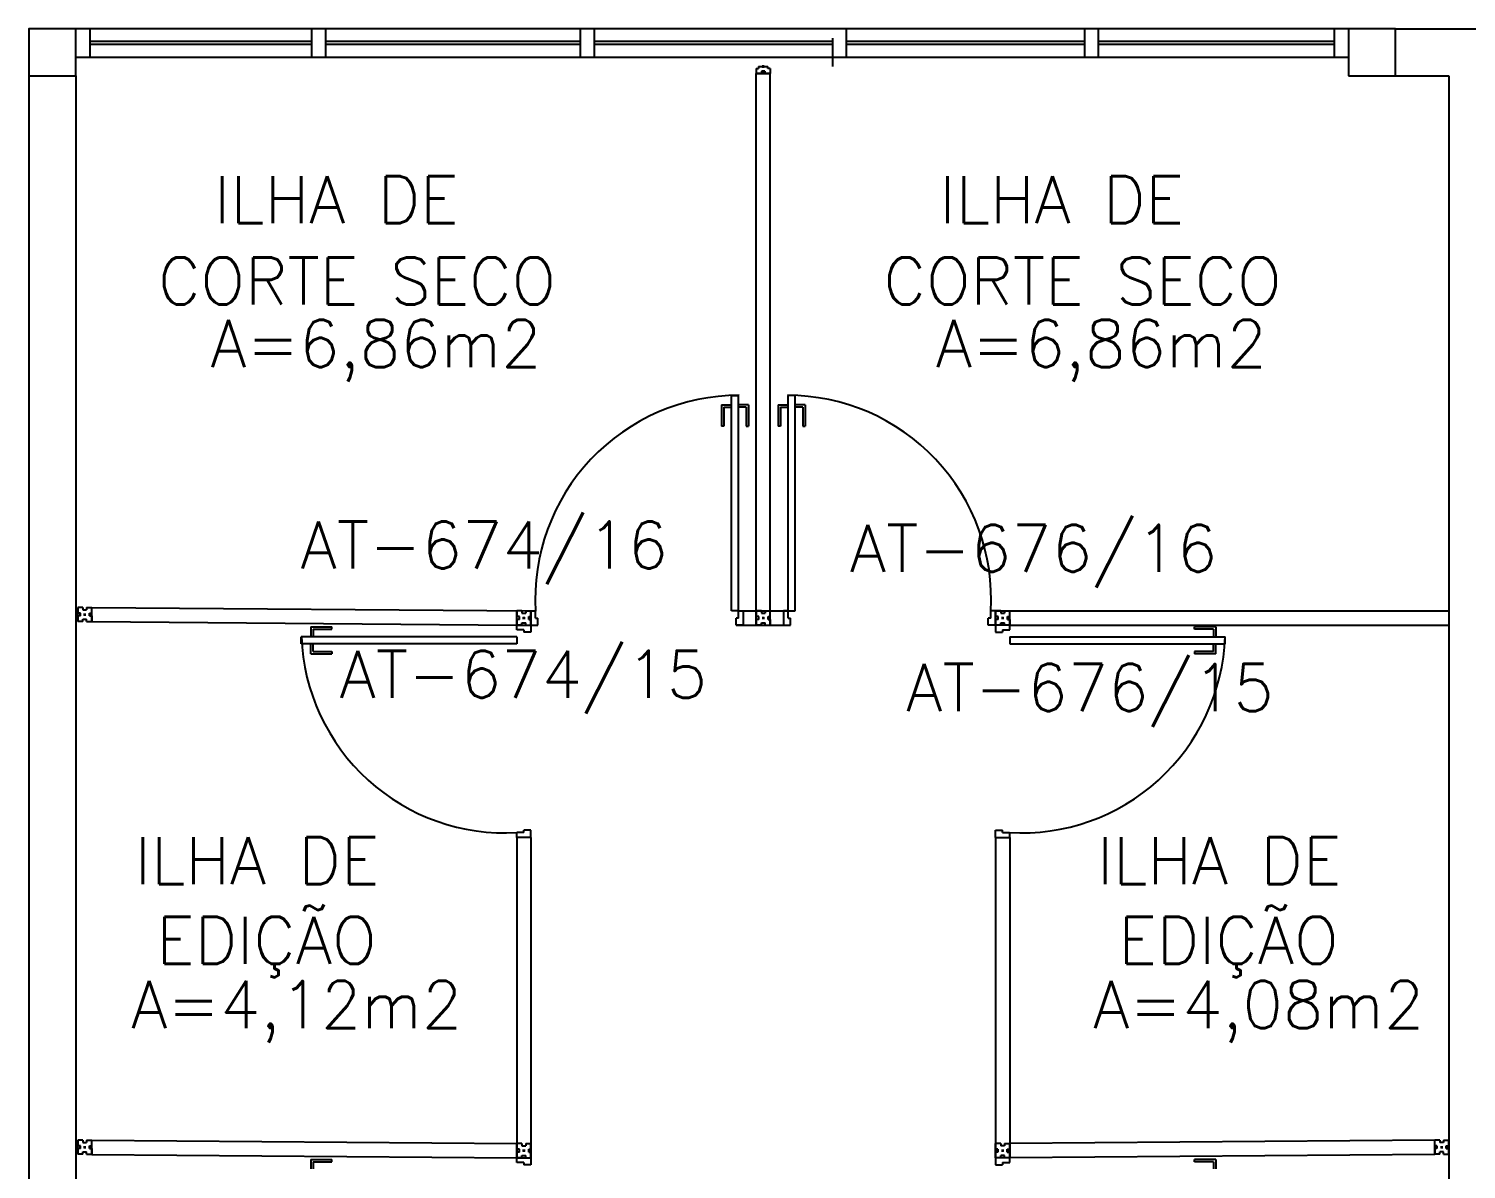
# Model space of a CAD drawing. Extents: x 34 to 586, y 527 to 658.
# Drawn here: x 240.98 to 247.08, y 554.8 to 559.64 of the extents above; entities that cross this region are included whole.
import ezdxf
from ezdxf.enums import TextEntityAlignment as Align

# ---------------------------------------------------------------- set-up
doc = ezdxf.new("R2010")
doc.units = 0
doc.header["$LTSCALE"] = 0.02
doc.header["$MEASUREMENT"] = 0
doc.linetypes.add('HIDDEN', pattern=[0.375, 0.25, -0.125])
for name, color, linetype in [('AR-DIV-EXI', 2, 'CONTINUOUS'), ('AR-EST-CNC', 3, 'CONTINUOUS'), ('AR-POR-PRJ', 1, 'HIDDEN'), ('AR-REV', 2, 'CONTINUOUS'), ('BI-POR-EXI', 2, 'CONTINUOUS'), ('TEXTO', 2, 'CONTINUOUS'), ('TEXTO-ENDEREÇO', 2, 'CONTINUOUS'), ('ÁREA', 2, 'CONTINUOUS')]:
    doc.layers.add(name, color=color, linetype=linetype)
doc.styles.add('UNB-100', font='simplex.shx', dxfattribs={"height": 0.2})
doc.styles.add('UNB-100-1', font='simplex.shx', dxfattribs={"height": 0.2})

msp = doc.modelspace()

# ---------------------------------------------------------------- linework, layer by layer
at = {"layer": 'AR-DIV-EXI'}
for p, q in [((244.0629, 557.173), (244.0629, 559.453)), ((244.1229, 557.173), (244.1229, 559.453)), ((241.2057, 557.1877), (241.1837, 557.1877)), ((241.1837, 557.1877), (241.1837, 557.1637)), ((241.1837, 557.1877), (241.1837, 557.1667)), ((241.1837, 557.1277), (241.1837, 557.1877)), ((241.1837, 557.1667), (241.1837, 557.1847)), ((241.2057, 557.1877), (241.2057, 557.1777)), ((241.2057, 557.1777), (241.2217, 557.1777)), ((241.2217, 557.1877), (241.2437, 557.1877)), ((241.2217, 557.1877), (241.2217, 557.1777)), ((241.2437, 557.1277), (241.2437, 557.1877)), ((241.2437, 557.1637), (241.2437, 557.1877)), ((241.2437, 557.1872), (243.1068, 557.173)), ((241.1952, 557.1637), (241.1837, 557.1637)), ((241.1932, 557.1637), (241.1837, 557.1637)), ((241.1837, 557.1527), (241.1837, 557.1627)), ((241.1837, 557.1277), (241.1837, 557.1517)), ((241.1952, 557.1517), (241.1837, 557.1517)), ((241.1932, 557.1517), (241.1837, 557.1517)), ((241.1837, 557.1487), (241.1837, 557.1307)), ((241.2057, 557.1277), (241.1837, 557.1277)), ((241.1932, 557.1637), (241.1932, 557.1517)), ((241.1952, 557.1517), (241.1952, 557.1637)), ((241.2057, 557.1377), (241.2217, 557.1377)), ((241.2057, 557.1277), (241.2057, 557.1377)), ((241.2086, 557.1577), (241.2188, 557.1577)), ((241.2188, 557.1577), (241.2086, 557.1577)), ((241.2086, 557.1577), (241.2188, 557.1577)), ((241.2188, 557.1577), (241.2086, 557.1577)), ((241.2137, 557.1628), (241.2137, 557.1526)), ((241.2137, 557.1526), (241.2137, 557.1628)), ((241.2137, 557.1628), (241.2137, 557.1526)), ((241.2217, 557.1277), (241.2217, 557.1377)), ((241.2217, 557.1277), (241.2437, 557.1277)), ((241.2342, 557.1637), (241.2437, 557.1637)), ((241.2342, 557.1637), (241.2342, 557.1517)), ((241.2342, 557.1517), (241.2342, 557.1637)), ((241.2342, 557.1637), (241.2437, 557.1637)), ((241.2342, 557.1517), (241.2437, 557.1517)), ((241.2342, 557.1517), (241.2437, 557.1517)), ((241.2437, 557.1527), (241.2437, 557.1627)), ((241.2437, 557.1517), (241.2437, 557.1277)), ((241.2437, 557.1277), (243.047, 557.113)), ((243.069, 557.173), (243.047, 557.173)), ((243.047, 557.173), (243.047, 557.149)), ((243.047, 557.173), (243.047, 557.152)), ((243.047, 557.113), (243.047, 557.173)), ((243.047, 557.152), (243.047, 557.17)), ((243.0585, 557.149), (243.047, 557.149)), ((243.0565, 557.149), (243.047, 557.149)), ((243.047, 557.138), (243.047, 557.148)), ((243.047, 557.113), (243.047, 557.137)), ((243.0585, 557.137), (243.047, 557.137)), ((243.0565, 557.137), (243.047, 557.137)), ((243.0565, 557.149), (243.0565, 557.137)), ((243.0585, 557.137), (243.0585, 557.149)), ((243.069, 557.173), (243.069, 557.163)), ((243.069, 557.163), (243.085, 557.163)), ((243.069, 557.123), (243.085, 557.123)), ((243.069, 557.113), (243.069, 557.123)), ((243.0719, 557.143), (243.0821, 557.143)), ((243.0821, 557.143), (243.0719, 557.143)), ((243.0719, 557.143), (243.0821, 557.143)), ((243.0821, 557.143), (243.0719, 557.143)), ((243.077, 557.1481), (243.077, 557.1379)), ((243.077, 557.1379), (243.077, 557.1481)), ((243.077, 557.1481), (243.077, 557.1379)), ((243.085, 557.173), (243.107, 557.173)), ((243.085, 557.173), (243.085, 557.163)), ((243.085, 557.113), (243.085, 557.123)), ((243.0975, 557.149), (243.107, 557.149)), ((243.0975, 557.149), (243.0975, 557.137)), ((243.0975, 557.137), (243.0975, 557.149)), ((243.0975, 557.149), (243.107, 557.149)), ((243.0975, 557.137), (243.107, 557.137)), ((243.0975, 557.137), (243.107, 557.137)), ((243.9775, 557.113), (244.2082, 557.113)), ((244.0075, 557.173), (244.1983, 557.173)), ((244.0849, 557.173), (244.0629, 557.173)), ((244.0629, 557.173), (244.0629, 557.149)), ((244.0629, 557.173), (244.0629, 557.152)), ((244.0629, 557.113), (244.0629, 557.173)), ((244.0629, 557.152), (244.0629, 557.17)), ((244.0744, 557.149), (244.0629, 557.149)), ((244.0724, 557.149), (244.0629, 557.149)), ((244.0629, 557.138), (244.0629, 557.148)), ((244.0629, 557.113), (244.0629, 557.137)), ((244.0744, 557.137), (244.0629, 557.137)), ((244.0724, 557.137), (244.0629, 557.137)), ((244.0629, 557.134), (244.0629, 557.116)), ((244.0849, 557.113), (244.0629, 557.113)), ((244.0724, 557.149), (244.0724, 557.137)), ((244.0744, 557.137), (244.0744, 557.149)), ((244.0849, 557.173), (244.0849, 557.163)), ((244.0849, 557.163), (244.1009, 557.163)), ((244.0849, 557.123), (244.1009, 557.123)), ((244.0849, 557.113), (244.0849, 557.123)), ((244.0878, 557.143), (244.098, 557.143)), ((244.098, 557.143), (244.0878, 557.143)), ((244.0878, 557.143), (244.098, 557.143)), ((244.098, 557.143), (244.0878, 557.143)), ((244.0929, 557.1481), (244.0929, 557.1379)), ((244.0929, 557.1379), (244.0929, 557.1481)), ((244.0929, 557.1481), (244.0929, 557.1379)), ((244.1009, 557.173), (244.1229, 557.173)), ((244.1009, 557.173), (244.1009, 557.163)), ((244.1009, 557.113), (244.1009, 557.123)), ((244.1009, 557.113), (244.1229, 557.113)), ((244.1134, 557.149), (244.1229, 557.149)), ((244.1134, 557.149), (244.1134, 557.137)), ((244.1134, 557.137), (244.1134, 557.149)), ((244.1134, 557.149), (244.1229, 557.149)), ((244.1134, 557.137), (244.1229, 557.137)), ((244.1134, 557.137), (244.1229, 557.137)), ((244.1229, 557.113), (244.1229, 557.173)), ((244.1229, 557.149), (244.1229, 557.173)), ((244.1229, 557.138), (244.1229, 557.148)), ((244.1229, 557.137), (244.1229, 557.113)), ((245.1008, 557.173), (245.0788, 557.173)), ((245.0788, 557.173), (247.0021, 557.173)), ((245.0903, 557.149), (245.0788, 557.149)), ((245.0883, 557.149), (245.0788, 557.149)), ((245.0903, 557.137), (245.0788, 557.137)), ((245.0883, 557.137), (245.0788, 557.137)), ((245.1388, 557.113), (245.0788, 557.113)), ((245.0883, 557.149), (245.0883, 557.137)), ((245.0903, 557.137), (245.0903, 557.149)), ((245.1008, 557.173), (245.1008, 557.163)), ((245.1008, 557.163), (245.1168, 557.163)), ((245.1008, 557.123), (245.1168, 557.123)), ((245.1008, 557.113), (245.1008, 557.123)), ((245.1037, 557.143), (245.1139, 557.143)), ((245.1139, 557.143), (245.1037, 557.143)), ((245.1037, 557.143), (245.1139, 557.143)), ((245.1139, 557.143), (245.1037, 557.143)), ((245.1088, 557.1481), (245.1088, 557.1379)), ((245.1088, 557.1379), (245.1088, 557.1481)), ((245.1088, 557.1481), (245.1088, 557.1379)), ((245.1168, 557.173), (245.1388, 557.173)), ((245.1168, 557.173), (245.1168, 557.163)), ((245.1168, 557.113), (245.1168, 557.123)), ((245.1293, 557.149), (245.1388, 557.149)), ((245.1293, 557.149), (245.1293, 557.137)), ((245.1293, 557.137), (245.1293, 557.149)), ((245.1293, 557.149), (245.1388, 557.149)), ((245.1293, 557.137), (245.1388, 557.137)), ((245.1293, 557.137), (245.1388, 557.137)), ((245.1388, 557.113), (245.1388, 557.173)), ((245.1388, 557.149), (245.1388, 557.173)), ((245.1388, 557.138), (245.1388, 557.148)), ((245.1388, 557.137), (245.1388, 557.113)), ((245.1388, 557.113), (247.0021, 557.113)), ((243.047, 556.2123), (243.047, 554.8531)), ((243.107, 556.2124), (243.107, 554.8531)), ((245.0788, 556.2124), (245.0788, 554.8531)), ((245.1388, 556.2123), (245.1388, 554.8531)), ((241.2057, 554.9276), (241.1837, 554.9276)), ((241.1837, 554.9276), (241.1837, 554.9036)), ((241.1837, 554.9276), (241.1837, 554.9066)), ((241.1837, 554.8676), (241.1837, 554.9276)), ((241.1837, 554.9066), (241.1837, 554.9246)), ((241.2057, 554.9276), (241.2057, 554.9176)), ((241.2057, 554.9176), (241.2217, 554.9176)), ((241.2217, 554.9276), (241.2437, 554.9276)), ((241.2217, 554.9276), (241.2217, 554.9176)), ((241.2437, 554.8676), (241.2437, 554.9276)), ((241.2437, 554.9036), (241.2437, 554.9276)), ((241.2437, 554.9271), (243.047, 554.9129)), ((246.9421, 554.9271), (245.1388, 554.9129)), ((246.9421, 554.8676), (246.9421, 554.9276)), ((246.9641, 554.9276), (246.9421, 554.9276)), ((246.9421, 554.9036), (246.9421, 554.9276)), ((246.9641, 554.9276), (246.9641, 554.9176)), ((246.9801, 554.9176), (246.9641, 554.9176)), ((246.9801, 554.9276), (247.0021, 554.9276)), ((246.9801, 554.9276), (246.9801, 554.9176)), ((247.0021, 554.9276), (247.0021, 554.9036)), ((247.0021, 554.9276), (247.0021, 554.9066)), ((247.0021, 554.8676), (247.0021, 554.9276)), ((247.0021, 554.9066), (247.0021, 554.9246)), ((241.1952, 554.9036), (241.1837, 554.9036)), ((241.1932, 554.9036), (241.1837, 554.9036)), ((241.1837, 554.8926), (241.1837, 554.9026)), ((241.1837, 554.8676), (241.1837, 554.8916)), ((241.1952, 554.8916), (241.1837, 554.8916)), ((241.1932, 554.8916), (241.1837, 554.8916)), ((241.1837, 554.8886), (241.1837, 554.8706)), ((241.2057, 554.8676), (241.1837, 554.8676)), ((241.1932, 554.9036), (241.1932, 554.8916)), ((241.1952, 554.8916), (241.1952, 554.9036)), ((241.2057, 554.8776), (241.2217, 554.8776)), ((241.2057, 554.8676), (241.2057, 554.8776)), ((241.2086, 554.8976), (241.2188, 554.8976)), ((241.2188, 554.8976), (241.2086, 554.8976)), ((241.2086, 554.8976), (241.2188, 554.8976)), ((241.2188, 554.8976), (241.2086, 554.8976)), ((241.2137, 554.9027), (241.2137, 554.8925)), ((241.2137, 554.8925), (241.2137, 554.9027)), ((241.2137, 554.9027), (241.2137, 554.8925)), ((241.2217, 554.8676), (241.2217, 554.8776)), ((241.2217, 554.8676), (241.2437, 554.8676)), ((241.2342, 554.9036), (241.2437, 554.9036)), ((241.2342, 554.9036), (241.2342, 554.8916)), ((241.2342, 554.8916), (241.2342, 554.9036)), ((241.2342, 554.9036), (241.2437, 554.9036)), ((241.2342, 554.8916), (241.2437, 554.8916)), ((241.2342, 554.8916), (241.2437, 554.8916)), ((241.2437, 554.8926), (241.2437, 554.9026)), ((241.2437, 554.8916), (241.2437, 554.8676)), ((241.2437, 554.8671), (243.047, 554.8529)), ((243.069, 554.9131), (243.047, 554.9131)), ((243.047, 554.9131), (243.047, 554.8891)), ((243.047, 554.9131), (243.047, 554.8921)), ((243.047, 554.8531), (243.047, 554.9131)), ((243.047, 554.8921), (243.047, 554.9101)), ((243.0585, 554.8891), (243.047, 554.8891)), ((243.0565, 554.8891), (243.047, 554.8891)), ((243.047, 554.8781), (243.047, 554.8881)), ((243.047, 554.8531), (243.047, 554.8771)), ((243.0585, 554.8771), (243.047, 554.8771)), ((243.0565, 554.8771), (243.047, 554.8771)), ((243.047, 554.8741), (243.047, 554.8561)), ((243.0565, 554.8891), (243.0565, 554.8771)), ((243.0585, 554.8771), (243.0585, 554.8891)), ((243.069, 554.9131), (243.069, 554.9031)), ((243.069, 554.9031), (243.085, 554.9031)), ((243.069, 554.8631), (243.085, 554.8631)), ((243.069, 554.8531), (243.069, 554.8631)), ((243.0719, 554.8831), (243.0821, 554.8831)), ((243.0821, 554.8831), (243.0719, 554.8831)), ((243.0719, 554.8831), (243.0821, 554.8831)), ((243.0821, 554.8831), (243.0719, 554.8831)), ((243.077, 554.8882), (243.077, 554.878)), ((243.077, 554.878), (243.077, 554.8882)), ((243.077, 554.8882), (243.077, 554.878)), ((243.085, 554.9131), (243.107, 554.9131)), ((243.085, 554.9131), (243.085, 554.9031)), ((243.085, 554.8531), (243.085, 554.8631)), ((243.0975, 554.8891), (243.107, 554.8891)), ((243.0975, 554.8891), (243.0975, 554.8771)), ((243.0975, 554.8771), (243.0975, 554.8891)), ((243.0975, 554.8891), (243.107, 554.8891)), ((243.0975, 554.8771), (243.107, 554.8771)), ((243.0975, 554.8771), (243.107, 554.8771)), ((243.107, 554.8531), (243.107, 554.9131)), ((243.107, 554.8891), (243.107, 554.9131)), ((243.107, 554.8781), (243.107, 554.8881)), ((243.107, 554.8771), (243.107, 554.8531)), ((245.0788, 554.8531), (245.0788, 554.9131)), ((245.1008, 554.9131), (245.0788, 554.9131)), ((245.0788, 554.8891), (245.0788, 554.9131)), ((245.0883, 554.8891), (245.0788, 554.8891)), ((245.0883, 554.8891), (245.0788, 554.8891)), ((245.0788, 554.8781), (245.0788, 554.8881)), ((245.0883, 554.8771), (245.0788, 554.8771)), ((245.0883, 554.8771), (245.0788, 554.8771)), ((245.0788, 554.8771), (245.0788, 554.8531)), ((245.0883, 554.8891), (245.0883, 554.8771)), ((245.0883, 554.8771), (245.0883, 554.8891)), ((245.1008, 554.9131), (245.1008, 554.9031)), ((245.1168, 554.9031), (245.1008, 554.9031)), ((245.1168, 554.8631), (245.1008, 554.8631)), ((245.1008, 554.8531), (245.1008, 554.8631)), ((245.1139, 554.8831), (245.1037, 554.8831)), ((245.1037, 554.8831), (245.1139, 554.8831)), ((245.1139, 554.8831), (245.1037, 554.8831)), ((245.1037, 554.8831), (245.1139, 554.8831)), ((245.1088, 554.8882), (245.1088, 554.878)), ((245.1088, 554.878), (245.1088, 554.8882)), ((245.1088, 554.8882), (245.1088, 554.878)), ((245.1168, 554.9131), (245.1388, 554.9131)), ((245.1168, 554.9131), (245.1168, 554.9031)), ((245.1168, 554.8531), (245.1168, 554.8631)), ((245.1273, 554.8771), (245.1273, 554.8891)), ((245.1273, 554.8891), (245.1388, 554.8891)), ((245.1273, 554.8771), (245.1388, 554.8771)), ((245.1293, 554.8891), (245.1388, 554.8891)), ((245.1293, 554.8891), (245.1293, 554.8771)), ((245.1293, 554.8771), (245.1388, 554.8771)), ((245.1388, 554.9131), (245.1388, 554.8891)), ((245.1388, 554.9131), (245.1388, 554.8921)), ((245.1388, 554.8531), (245.1388, 554.9131)), ((245.1388, 554.8921), (245.1388, 554.9101)), ((245.1388, 554.8781), (245.1388, 554.8881)), ((245.1388, 554.8531), (245.1388, 554.8771)), ((245.1388, 554.8741), (245.1388, 554.8561)), ((246.9421, 554.8671), (245.1388, 554.8529)), ((246.9516, 554.9036), (246.9421, 554.9036)), ((246.9516, 554.9036), (246.9421, 554.9036)), ((246.9421, 554.8926), (246.9421, 554.9026)), ((246.9516, 554.8916), (246.9421, 554.8916)), ((246.9516, 554.8916), (246.9421, 554.8916)), ((246.9421, 554.8916), (246.9421, 554.8676)), ((246.9641, 554.8676), (246.9421, 554.8676)), ((246.9516, 554.9036), (246.9516, 554.8916)), ((246.9516, 554.8916), (246.9516, 554.9036)), ((246.9801, 554.8776), (246.9641, 554.8776)), ((246.9641, 554.8676), (246.9641, 554.8776)), ((246.9772, 554.8976), (246.967, 554.8976)), ((246.967, 554.8976), (246.9772, 554.8976)), ((246.9772, 554.8976), (246.967, 554.8976)), ((246.967, 554.8976), (246.9772, 554.8976)), ((246.9721, 554.9027), (246.9721, 554.8925)), ((246.9721, 554.8925), (246.9721, 554.9027)), ((246.9721, 554.9027), (246.9721, 554.8925)), ((246.9801, 554.8676), (246.9801, 554.8776)), ((246.9801, 554.8676), (247.0021, 554.8676)), ((246.9906, 554.8916), (246.9906, 554.9036)), ((246.9906, 554.9036), (247.0021, 554.9036)), ((246.9906, 554.8916), (247.0021, 554.8916)), ((246.9926, 554.9036), (247.0021, 554.9036)), ((246.9926, 554.9036), (246.9926, 554.8916)), ((246.9926, 554.8916), (247.0021, 554.8916)), ((247.0021, 554.8926), (247.0021, 554.9026)), ((247.0021, 554.8676), (247.0021, 554.8916)), ((247.0021, 554.8886), (247.0021, 554.8706))]:
    msp.add_line(p, q, dxfattribs=at)
at = {"layer": 'AR-EST-CNC'}
for points in [[(240.9761, 559.443), (241.1761, 559.443), (241.1761, 559.643), (240.9761, 559.643)], [(246.5761, 559.443), (246.7761, 559.443), (246.7761, 559.643), (246.5761, 559.643)]]:
    msp.add_lwpolyline(points, close=True, dxfattribs=at)
at = {"layer": 'AR-POR-PRJ', "linetype": 'Continuous'}
for p, q in [((243.9153, 558.0472), (243.9153, 557.9572)), ((243.9153, 558.0472), (243.9554, 558.0472)), ((243.9253, 558.0372), (243.9253, 557.9572)), ((243.9253, 558.0372), (243.9554, 558.0372)), ((244.03, 558.0472), (243.9899, 558.0472)), ((244.02, 558.0372), (243.9899, 558.0372)), ((244.02, 558.0372), (244.02, 557.9572)), ((244.03, 558.0472), (244.03, 557.9572)), ((244.1558, 558.0472), (244.1558, 557.9572)), ((244.1558, 558.0472), (244.1958, 558.0472)), ((244.1658, 558.0372), (244.1658, 557.9572)), ((244.1658, 558.0372), (244.1958, 558.0372)), ((244.2704, 558.0472), (244.2304, 558.0472)), ((244.2604, 558.0372), (244.2304, 558.0372)), ((244.2604, 558.0372), (244.2604, 557.9572)), ((244.2704, 558.0472), (244.2704, 557.9572)), ((243.9253, 557.9572), (243.9155, 557.9572)), ((244.02, 557.9572), (244.0298, 557.9572)), ((244.1658, 557.9572), (244.1559, 557.9572)), ((244.2604, 557.9572), (244.2703, 557.9572)), ((242.1725, 557.1054), (242.2625, 557.1054)), ((242.1725, 557.1054), (242.1725, 557.0654)), ((242.1825, 557.0954), (242.2625, 557.0954)), ((242.1825, 557.0954), (242.1825, 557.0654)), ((242.2625, 557.0954), (242.2625, 557.1053)), ((246.0133, 557.1054), (245.9233, 557.1054)), ((245.9233, 557.0954), (245.9233, 557.1053)), ((246.0033, 557.0954), (245.9233, 557.0954)), ((246.0033, 557.0954), (246.0033, 557.0654)), ((246.0133, 557.1054), (246.0133, 557.0654)), ((242.1725, 556.9908), (242.1725, 557.0308)), ((242.1825, 557.0008), (242.1825, 557.0308)), ((242.1825, 557.0008), (242.2625, 557.0008)), ((242.2625, 557.0008), (242.2625, 556.9909)), ((245.9233, 557.0008), (245.9233, 556.9909)), ((246.0033, 557.0008), (245.9233, 557.0008)), ((246.0033, 557.0008), (246.0033, 557.0308)), ((246.0133, 556.9908), (246.0133, 557.0308)), ((242.1725, 556.9908), (242.2625, 556.9908)), ((246.0133, 556.9908), (245.9233, 556.9908)), ((246.0133, 554.8455), (245.9233, 554.8455)), ((245.9233, 554.8355), (245.9233, 554.8454)), ((246.0033, 554.8355), (245.9233, 554.8355)), ((246.0033, 554.8355), (246.0033, 554.8055)), ((246.0133, 554.8455), (246.0133, 554.8055))]:
    msp.add_line(p, q, dxfattribs=at)
for centre, start, end in [((243.9907, 557.2227), 90, 183.32145), ((244.1951, 557.2227), 356.67855, 90), ((242.9973, 557.0961), 182.19955, 273.32145), ((245.1885, 557.0961), 266.67855, 357.80045)]:
    msp.add_arc(centre, 0.8651, start, end, dxfattribs=at)
at = {"layer": 'AR-REV'}
for p, q in [((246.7761, 559.643), (247.3781, 559.643)), ((240.9761, 559.443), (240.9761, 551.2512)), ((241.1761, 559.443), (241.1761, 551.2512)), ((246.7761, 559.443), (247.0021, 559.443)), ((247.0021, 559.443), (247.0021, 551.253))]:
    msp.add_line(p, q, dxfattribs=at)
at = {"layer": 'BI-POR-EXI'}
for p, q in [((241.2361, 559.643), (241.1761, 559.643)), ((242.1766, 559.643), (241.2361, 559.643)), ((241.2361, 559.523), (241.2361, 559.643)), ((242.1766, 559.643), (242.1766, 559.523)), ((242.2366, 559.643), (242.1766, 559.643)), ((242.2366, 559.523), (242.2366, 559.643)), ((243.3161, 559.643), (242.2372, 559.643)), ((243.3161, 559.643), (243.3161, 559.523)), ((243.3761, 559.643), (243.3161, 559.643)), ((243.3761, 559.523), (243.3761, 559.643)), ((244.3861, 559.643), (243.3767, 559.643)), ((244.4461, 559.643), (244.3861, 559.643)), ((244.4461, 559.523), (244.4461, 559.643)), ((245.4561, 559.643), (244.4467, 559.643)), ((245.4561, 559.643), (245.4561, 559.523)), ((245.5161, 559.643), (245.4561, 559.643)), ((245.5161, 559.523), (245.5161, 559.643)), ((246.5159, 559.643), (245.5167, 559.643)), ((246.5159, 559.643), (246.5159, 559.523)), ((246.5759, 559.643), (246.5159, 559.643)), ((241.1761, 559.483), (241.1761, 559.603)), ((242.1766, 559.589), (241.2361, 559.589)), ((241.2361, 559.577), (242.1766, 559.577)), ((242.2366, 559.577), (243.3161, 559.577)), ((243.3161, 559.589), (242.2372, 559.589)), ((243.3761, 559.577), (244.3861, 559.577)), ((244.3861, 559.589), (243.3767, 559.589)), ((244.3861, 559.603), (244.3861, 559.483)), ((244.4461, 559.577), (245.4561, 559.577)), ((245.4561, 559.589), (244.4467, 559.589)), ((245.5161, 559.577), (246.5159, 559.577)), ((246.5159, 559.589), (245.5167, 559.589)), ((246.5759, 559.603), (246.5759, 559.483)), ((241.1761, 559.523), (241.2361, 559.523)), ((241.2361, 559.523), (242.1766, 559.523)), ((242.1766, 559.523), (242.2366, 559.523)), ((242.2366, 559.523), (243.3161, 559.523)), ((243.3161, 559.523), (243.3761, 559.523)), ((243.3761, 559.523), (244.3861, 559.523)), ((244.3861, 559.523), (244.4461, 559.523)), ((244.4461, 559.523), (245.4561, 559.523)), ((245.4561, 559.523), (245.5161, 559.523)), ((245.5161, 559.523), (246.5159, 559.523)), ((246.5159, 559.523), (246.5759, 559.523)), ((244.1218, 559.453), (244.0618, 559.453)), ((244.0618, 559.453), (244.0828, 559.453)), ((244.0629, 559.475), (244.0629, 559.453)), ((244.0629, 559.475), (244.0729, 559.475)), ((244.0629, 559.453), (244.1229, 559.453)), ((244.0828, 559.453), (244.0648, 559.453)), ((244.0839, 559.453), (244.0659, 559.453)), ((244.0729, 559.483), (244.0729, 559.475)), ((244.0729, 559.483), (244.0937, 559.483)), ((244.0858, 559.4625), (244.0978, 559.4625)), ((244.0858, 559.4625), (244.0858, 559.453)), ((244.0867, 559.483), (244.0969, 559.483)), ((244.0968, 559.453), (244.0868, 559.453)), ((244.0869, 559.4625), (244.0869, 559.453)), ((244.0989, 559.4625), (244.0869, 559.4625)), ((244.0869, 559.4605), (244.0869, 559.456)), ((244.0878, 559.483), (244.098, 559.483)), ((244.0879, 559.453), (244.0979, 559.453)), ((244.0889, 559.4625), (244.0969, 559.4625)), ((244.0918, 559.4881), (244.0918, 559.4779)), ((244.0929, 559.4881), (244.0929, 559.4779)), ((244.0937, 559.483), (244.1129, 559.483)), ((244.0978, 559.4625), (244.0978, 559.453)), ((244.0989, 559.4625), (244.0989, 559.453)), ((244.0989, 559.4605), (244.0989, 559.456)), ((244.1008, 559.453), (244.1188, 559.453)), ((244.1019, 559.453), (244.1199, 559.453)), ((244.1129, 559.475), (244.1129, 559.483)), ((244.1229, 559.475), (244.1129, 559.475)), ((244.1229, 559.475), (244.1229, 559.453)), ((243.9575, 558.0872), (243.9875, 558.0872)), ((243.9575, 557.173), (243.9575, 558.0872)), ((243.9875, 557.173), (243.9875, 558.0872)), ((244.2283, 558.0872), (244.1983, 558.0872)), ((244.1983, 557.173), (244.1983, 558.0872)), ((244.2283, 557.173), (244.2283, 558.0872)), ((243.047, 557.134), (243.047, 557.116)), ((243.047, 557.0929), (243.047, 557.113)), ((243.047, 557.113), (243.0622, 557.113)), ((243.069, 557.113), (243.047, 557.113)), ((243.062, 557.113), (243.092, 557.113)), ((243.085, 557.113), (243.107, 557.113)), ((243.092, 557.113), (243.107, 557.113)), ((243.1068, 557.173), (243.127, 557.173)), ((243.107, 557.113), (243.107, 557.173)), ((243.107, 557.149), (243.107, 557.173)), ((243.107, 557.1725), (243.107, 557.1573)), ((243.107, 557.1575), (243.107, 557.128)), ((243.107, 557.138), (243.107, 557.148)), ((243.107, 557.137), (243.107, 557.113)), ((243.107, 557.128), (243.107, 557.113)), ((243.107, 557.113), (243.107, 557.083)), ((243.107, 557.113), (243.137, 557.113)), ((243.107, 557.113), (243.137, 557.113)), ((243.127, 557.1424), (243.127, 557.1725)), ((243.127, 557.1424), (243.137, 557.1424)), ((243.137, 557.113), (243.137, 557.1424)), ((243.9875, 557.173), (243.9575, 557.173)), ((243.9775, 557.113), (243.9775, 557.1429)), ((243.9875, 557.1429), (243.9775, 557.1429)), ((244.0075, 557.113), (243.9775, 557.113)), ((243.9875, 557.173), (244.0075, 557.173)), ((243.9875, 557.1429), (243.9875, 557.173)), ((244.0075, 557.173), (244.0075, 557.1577)), ((244.0075, 557.158), (244.0075, 557.128)), ((244.0075, 557.128), (244.0075, 557.113)), ((244.1983, 557.173), (244.1782, 557.173)), ((244.1782, 557.173), (244.1782, 557.1577)), ((244.1782, 557.158), (244.1782, 557.128)), ((244.1782, 557.128), (244.1782, 557.113)), ((244.1782, 557.113), (244.2082, 557.113)), ((244.1983, 557.173), (244.2283, 557.173)), ((244.1983, 557.1429), (244.1983, 557.173)), ((244.1983, 557.1429), (244.2082, 557.1429)), ((244.2082, 557.113), (244.2082, 557.1429)), ((245.0587, 557.1424), (245.047, 557.1424)), ((245.047, 557.113), (245.047, 557.1424)), ((245.0788, 557.113), (245.047, 557.113)), ((245.0788, 557.113), (245.0488, 557.113)), ((245.0587, 557.1424), (245.0587, 557.1725)), ((245.0788, 557.173), (245.0588, 557.173)), ((245.0788, 557.173), (245.0788, 557.149)), ((245.0788, 557.173), (245.0788, 557.152)), ((245.0788, 557.113), (245.0788, 557.173)), ((245.0788, 557.173), (245.0788, 557.1573)), ((245.0788, 557.152), (245.0788, 557.17)), ((245.0788, 557.1575), (245.0788, 557.128)), ((245.0788, 557.138), (245.0788, 557.148)), ((245.0788, 557.113), (245.0788, 557.137)), ((245.0788, 557.134), (245.0788, 557.116)), ((245.0788, 557.128), (245.0788, 557.113)), ((245.0788, 557.113), (245.0788, 557.083)), ((245.1388, 557.0929), (245.1388, 557.113)), ((242.1325, 557.0329), (242.1325, 557.0629)), ((243.0467, 557.0629), (242.1325, 557.0629)), ((243.0467, 557.0629), (243.0467, 557.0329)), ((243.077, 557.0929), (243.047, 557.0929)), ((243.077, 557.0929), (243.077, 557.083)), ((243.107, 557.083), (243.077, 557.083)), ((245.0788, 557.083), (245.1087, 557.083)), ((245.1087, 557.0929), (245.1388, 557.0929)), ((245.1087, 557.0929), (245.1087, 557.083)), ((245.139, 557.0629), (246.0533, 557.0629)), ((245.139, 557.0629), (245.139, 557.0329)), ((246.0533, 557.0329), (246.0533, 557.0629)), ((243.0467, 557.0329), (242.1325, 557.0329)), ((245.139, 557.0329), (246.0533, 557.0329)), ((243.047, 556.2123), (243.047, 556.2325)), ((243.107, 556.2124), (243.047, 556.2124)), ((243.0775, 556.2325), (243.0474, 556.2325)), ((243.0775, 556.2325), (243.0775, 556.2424)), ((243.107, 556.2424), (243.0775, 556.2424)), ((243.107, 556.2124), (243.107, 556.2424)), ((243.107, 556.2124), (243.107, 556.2424)), ((245.0788, 556.2124), (245.0788, 556.2424)), ((245.0788, 556.2424), (245.1082, 556.2424)), ((245.0788, 556.2124), (245.0788, 556.2424)), ((245.0788, 556.2124), (245.1388, 556.2124)), ((245.1082, 556.2325), (245.1082, 556.2424)), ((245.1082, 556.2325), (245.1383, 556.2325)), ((245.1388, 556.2123), (245.1388, 556.2325)), ((243.047, 554.8531), (243.0622, 554.8531)), ((243.069, 554.8531), (243.047, 554.8531)), ((243.047, 554.833), (243.047, 554.8531)), ((243.077, 554.833), (243.047, 554.833)), ((243.062, 554.8531), (243.092, 554.8531)), ((243.077, 554.833), (243.077, 554.8231)), ((243.107, 554.8231), (243.077, 554.8231)), ((243.085, 554.8531), (243.107, 554.8531)), ((243.092, 554.8531), (243.107, 554.8531)), ((243.107, 554.8531), (243.107, 554.8231)), ((245.0788, 554.8531), (245.0788, 554.8231)), ((245.1388, 554.8531), (245.0788, 554.8531)), ((245.0788, 554.8231), (245.1087, 554.8231)), ((245.1087, 554.833), (245.1388, 554.833)), ((245.1087, 554.833), (245.1087, 554.8231)), ((245.1388, 554.833), (245.1388, 554.8531))]:
    msp.add_line(p, q, dxfattribs=at)
at = {"layer": 'BI-POR-EXI', "color": 1}
for p, q in [((242.1725, 554.8455), (242.2625, 554.8455)), ((242.1725, 554.8455), (242.1725, 554.8055)), ((242.1825, 554.8355), (242.2625, 554.8355)), ((242.1825, 554.8355), (242.1825, 554.8055)), ((242.2625, 554.8355), (242.2625, 554.8454))]:
    msp.add_line(p, q, dxfattribs=at)

# ---------------------------------------------------------------- texts
at = {"layer": 'TEXTO', "style": 'UNB-100'}
for s, p in [('ILHA DE', (241.7628, 558.8181)), ('ILHA DE', (244.841, 558.8181)), ('CORTE SECO', (241.5251, 558.4731)), ('CORTE SECO', (244.6034, 558.4731)), ('ILHA DE', (241.4265, 556.0133)), ('ILHA DE', (245.5089, 556.0133)), ('EDIÇÃO', (241.5174, 555.6755)), ('EDIÇÃO', (245.5998, 555.6755))]:
    msp.add_text(s, height=0.2, dxfattribs=at).set_placement(p)
at = {"layer": 'TEXTO-ENDEREÇO', "style": 'UNB-100-1'}
for s, p in [('AT-674/16', (242.1289, 557.3526)), ('AT-676/16', (244.4597, 557.3386)), ('AT-674/15', (242.2947, 556.8043)), ('AT-676/15', (244.6991, 556.7479))]:
    msp.add_text(s, height=0.2, rotation=360, dxfattribs=at).set_placement(p)
at = {"layer": 'ÁREA', "style": 'UNB-100'}
for s, p in [('A=6,86m2', (242.4494, 558.2078)), ('A=6,86m2', (245.5276, 558.2078)), ('A=4,12m2', (242.1131, 555.403)), ('A=4,08m2', (246.1955, 555.403))]:
    msp.add_text(s, height=0.2, dxfattribs=at).set_placement(p, align=Align.CENTER)

doc.saveas('drawing.dxf')
